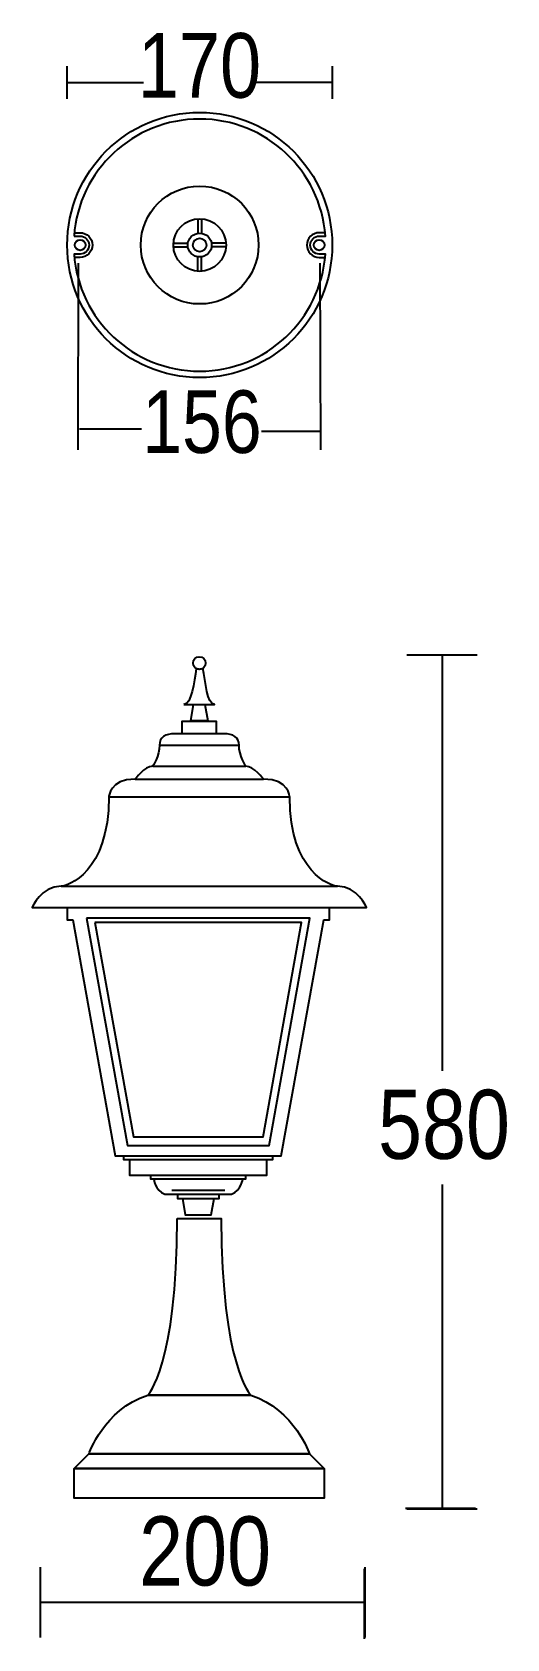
# Model space of a CAD drawing. Extents: x 0 to 75, y 0 to 253.
import ezdxf

# ---------------------------------------------------------------- set-up
doc = ezdxf.new("R2010")
doc.units = 0
doc.layers.add('LIVELLO_1', color=160, linetype='Continuous')
doc.styles.add('STD', font='txt')

# ---------------------------------------------------------------- blocks, each defined once
blk = doc.blocks.new('AI9-BLK1')
at = {"layer": 'LIVELLO_1', "color": 7}
for p, q in [((-31.53, 115.33), (-31.53, 120.51)), ((10.24, 120.51), (10.24, 115.33)), ((-31.53, 117.92), (-19.51, 117.92)), ((10.24, 117.92), (-1.77, 117.92)), ((-10.93, 96.44), (-10.93, 94.21)), ((-10.35, 96.44), (-10.35, 94.21)), ((-14.77, 92.6), (-12.53, 92.6)), ((-14.77, 92.03), (-12.53, 92.03)), ((-6.52, 92.6), (-8.75, 92.6)), ((-6.52, 92.03), (-8.75, 92.03)), ((-29.8, 60.03), (-29.72, 89.47)), ((-10.93, 88.19), (-10.93, 90.42)), ((-10.35, 88.19), (-10.35, 90.42)), ((8.44, 60.03), (8.37, 89.47)), ((-29.59, 63.38), (-19.79, 63.38)), ((8.37, 62.95), (-0.92, 62.95)), ((22.04, 27.76), (33.1, 27.76)), ((27.57, 27.76), (27.57, -37.77)), ((-16.97, 13.53), (-4.44, 13.53)), ((-18.05, 10.21), (-3.36, 10.21)), ((-20.83, 8.17), (-0.57, 8.17)), ((-24.96, 5.38), (3.55, 5.38)), ((-32.48, -8.7), (11.08, -8.7)), ((-22.63, -51.19), (0.9, -51.19)), ((-21.68, -51.77), (-0.06, -51.77)), ((-18.39, -54.21), (-3.34, -54.21)), ((-17.88, -54.79), (-3.85, -54.79)), ((-15.03, -56.59), (-6.7, -56.59)), ((-14.16, -57.23), (-7.58, -57.23)), ((-13.35, -57.88), (-8.38, -57.88)), ((27.57, -55.69), (27.57, -106.83)), ((21.8, -106.68), (32.86, -106.68)), ((22.04, -106.8), (33.1, -106.8)), ((-35.76, -127.03), (-35.76, -115.97)), ((15.32, -127.27), (15.32, -116.21)), ((15.44, -127.03), (15.44, -115.97)), ((-35.76, -121.5), (-23.09, -121.5)), ((-35.67, -121.5), (15.46, -121.5))]:
    blk.add_line(p, q, dxfattribs=at)
for points in [[(-9.38, 17.35), (-12.03, 17.35), (-11.59, 19.95), (-9.81, 19.95)], [(-28.47, -13.72), (-22.04, -49.54), (0.31, -49.54), (6.74, -13.72)], [(-27.16, -14.43), (-21.09, -48.17), (-0.64, -48.17), (5.43, -14.43)], [(-28.1, -98.13), (6.68, -98.13), (9.01, -100.45), (-30.42, -100.45)], [(-30.42, -100.45), (9.01, -100.45), (9.01, -105.09), (-30.42, -105.09)]]:
    blk.add_lwpolyline(points, close=True, dxfattribs=at)
blk.add_lwpolyline([(-13.39, 15.33), (-13.39, 17.3), (-10.74, 17.3), (-8.02, 17.3), (-8.02, 15.33)], dxfattribs=at)
for centre, radius in [((-10.64, 92.32), 20.89), ((-10.64, 92.32), 9.29), ((-10.64, 92.32), 4.15), ((-10.64, 92.32), 1.88), ((-29.49, 92.32), 0.838), ((-10.64, 92.32), 1.07), ((8.2, 92.32), 0.839), ((-10.7, 26.46), 0.993)]:
    blk.add_circle(centre, radius, dxfattribs=at)
for points, knots in [([(-30.45, 93.73), (-29.73, 104.04), (-21.14, 112.17), (-10.64, 112.17), (-0.15, 112.17), (8.44, 104.04), (9.17, 93.73), (9.17, 93.73), (8.2, 93.73), (8.2, 93.73), (7.42, 93.73), (6.78, 93.1), (6.78, 92.32), (6.78, 91.53), (7.42, 90.9), (8.2, 90.9), (8.2, 90.9), (9.17, 90.9), (9.17, 90.9), (8.44, 80.59), (-0.15, 72.45), (-10.64, 72.45), (-21.14, 72.45), (-29.73, 80.59), (-30.45, 90.9), (-30.45, 90.9), (-29.49, 90.9), (-29.49, 90.9), (-28.7, 90.9), (-28.07, 91.53), (-28.07, 92.32), (-28.07, 93.1), (-28.7, 93.73), (-29.49, 93.73), (-29.49, 93.73), (-30.45, 93.73), (-30.45, 93.73)], [0, 0, 0, 0, 1, 1, 1, 2, 2, 2, 3, 3, 3, 4, 4, 4, 5, 5, 5, 6, 6, 6, 7, 7, 7, 8, 8, 8, 9, 9, 9, 10, 10, 10, 11, 11, 11, 12, 12, 12, 12]), ([(-30.43, 94.26), (-30.43, 94.26), (-29.49, 94.26), (-29.49, 94.26), (-28.41, 94.26), (-27.55, 93.39), (-27.55, 92.32), (-27.55, 91.24), (-28.41, 90.37), (-29.49, 90.37), (-29.49, 90.37), (-30.43, 90.37), (-30.43, 90.37)], [0, 0, 0, 0, 1, 1, 1, 2, 2, 2, 3, 3, 3, 4, 4, 4, 4]), ([(9.14, 94.26), (9.14, 94.26), (8.2, 94.26), (8.2, 94.26), (7.13, 94.26), (6.26, 93.39), (6.26, 92.32), (6.26, 91.24), (7.13, 90.37), (8.2, 90.37), (8.2, 90.37), (9.14, 90.37), (9.14, 90.37)], [0, 0, 0, 0, 1, 1, 1, 2, 2, 2, 3, 3, 3, 4, 4, 4, 4]), ([(-13.13, 19.95), (-11.94, 19.95), (-11.52, 23.45), (-11.18, 25.58), (-11.03, 25.51), (-10.87, 25.47), (-10.7, 25.47), (-10.48, 25.47), (-10.28, 25.54), (-10.12, 25.65), (-9.76, 23.53), (-9.47, 19.95), (-8.28, 19.95), (-8.28, 19.95), (-13.13, 19.95), (-13.13, 19.95)], [0, 0, 0, 0, 1, 1, 1, 2, 2, 2, 3, 3, 3, 4, 4, 4, 5, 5, 5, 5]), ([(-10.7, -12.02), (-10.7, -12.02), (-37.06, -12.02), (-37.06, -12.02), (-37.06, -12.02), (-35.62, -8.7), (-32.48, -8.7), (-31.49, -8.7), (-24.96, -6.54), (-24.96, 5.38), (-24.96, 5.38), (-24.87, 8.17), (-20.83, 8.17), (-20.83, 8.17), (-19.3, 10.21), (-18.05, 10.21), (-18.05, 10.21), (-16.97, 11.83), (-16.97, 13.53), (-16.97, 14.79), (-16.05, 15.33), (-14.55, 15.33), (-14.55, 15.33), (-10.7, 15.33), (-10.7, 15.33), (-10.7, 15.33), (-6.86, 15.33), (-6.86, 15.33), (-5.35, 15.33), (-4.44, 14.79), (-4.44, 13.53), (-4.44, 11.83), (-3.36, 10.21), (-3.36, 10.21), (-2.1, 10.21), (-0.57, 8.17), (-0.57, 8.17), (3.46, 8.17), (3.55, 5.38), (3.55, 5.38), (3.55, -6.54), (10.09, -8.7), (11.08, -8.7), (14.22, -8.7), (15.66, -12.02), (15.66, -12.02), (15.66, -12.02), (-10.7, -12.02), (-10.7, -12.02)], [0, 0, 0, 0, 1, 1, 1, 2, 2, 2, 3, 3, 3, 4, 4, 4, 5, 5, 5, 6, 6, 6, 7, 7, 7, 8, 8, 8, 9, 9, 9, 10, 10, 10, 11, 11, 11, 12, 12, 12, 13, 13, 13, 14, 14, 14, 15, 15, 15, 16, 16, 16, 16]), ([(-31.54, -12.13), (-31.54, -12.13), (-31.54, -14), (-31.54, -14), (-31.54, -14), (-30.66, -14), (-30.66, -14), (-30.66, -14), (-23.95, -51.19), (-23.95, -51.19), (-23.95, -51.19), (-22.63, -51.19), (-22.63, -51.19), (-22.63, -51.19), (-22.63, -51.77), (-22.63, -51.77), (-22.63, -51.77), (-21.68, -51.77), (-21.68, -51.77), (-21.68, -51.77), (-21.68, -54.21), (-21.68, -54.21), (-21.68, -54.21), (-18.39, -54.21), (-18.39, -54.21), (-18.39, -54.21), (-18.39, -54.79), (-18.39, -54.79), (-18.39, -54.79), (-17.88, -54.79), (-17.88, -54.79), (-17.88, -54.79), (-17.73, -56.59), (-16.13, -57.23), (-16.13, -57.23), (-14.16, -57.23), (-14.16, -57.23), (-14.16, -57.23), (-14.16, -57.88), (-14.16, -57.88), (-14.16, -57.88), (-13.35, -57.88), (-13.35, -57.88), (-13.35, -57.88), (-12.91, -60.47), (-12.91, -60.47), (-12.91, -60.47), (-8.82, -60.47), (-8.82, -60.47), (-8.82, -60.47), (-8.38, -57.88), (-8.38, -57.88), (-8.38, -57.88), (-7.58, -57.88), (-7.58, -57.88), (-7.58, -57.88), (-7.58, -57.23), (-7.58, -57.23), (-7.58, -57.23), (-5.61, -57.23), (-5.61, -57.23), (-4, -56.59), (-3.85, -54.79), (-3.85, -54.79), (-3.85, -54.79), (-3.34, -54.79), (-3.34, -54.79), (-3.34, -54.79), (-3.34, -54.21), (-3.34, -54.21), (-3.34, -54.21), (-0.06, -54.21), (-0.06, -54.21), (-0.06, -54.21), (-0.06, -51.77), (-0.06, -51.77), (-0.06, -51.77), (0.9, -51.77), (0.9, -51.77), (0.9, -51.77), (0.9, -51.19), (0.9, -51.19), (0.9, -51.19), (2.21, -51.19), (2.21, -51.19), (2.21, -51.19), (8.93, -14), (8.93, -14), (8.93, -14), (9.81, -14), (9.81, -14), (9.81, -14), (9.81, -12.13), (9.81, -12.13)], [0, 0, 0, 0, 1, 1, 1, 2, 2, 2, 3, 3, 3, 4, 4, 4, 5, 5, 5, 6, 6, 6, 7, 7, 7, 8, 8, 8, 9, 9, 9, 10, 10, 10, 11, 11, 11, 12, 12, 12, 13, 13, 13, 14, 14, 14, 15, 15, 15, 16, 16, 16, 17, 17, 17, 18, 18, 18, 19, 19, 19, 20, 20, 20, 21, 21, 21, 22, 22, 22, 23, 23, 23, 24, 24, 24, 25, 25, 25, 26, 26, 26, 27, 27, 27, 28, 28, 28, 29, 29, 29, 30, 30, 30, 31, 31, 31, 31]), ([(-14.18, -61.03), (-14.18, -84.22), (-18.82, -88.86), (-18.82, -88.86), (-18.82, -88.86), (-2.59, -88.86), (-2.59, -88.86), (-2.59, -88.86), (-7.23, -84.22), (-7.23, -61.03), (-7.23, -61.03), (-14.18, -61.03), (-14.18, -61.03)], [0, 0, 0, 0, 1, 1, 1, 2, 2, 2, 3, 3, 3, 4, 4, 4, 4]), ([(6.68, -98.13), (6.68, -98.13), (4.37, -91.18), (-2.59, -88.86), (-2.59, -88.86), (-18.82, -88.86), (-18.82, -88.86), (-25.78, -91.18), (-28.1, -98.13), (-28.1, -98.13), (-28.1, -98.13), (6.68, -98.13), (6.68, -98.13)], [0, 0, 0, 0, 1, 1, 1, 2, 2, 2, 3, 3, 3, 4, 4, 4, 4])]:
    blk.add_open_spline(points, degree=3, knots=knots, dxfattribs=at)
at = {"layer": 'LIVELLO_1', "color": 7, "attachment_point": 1, "style": 'STD'}
for s, insert, char_height in [('\\fArial Narrow|b0|i0;\\H10.1787;\\C7;170', (-20.41, 125.71), 10.1787), ('\\fArial Narrow|b0|i0;\\H9.8574;\\C7;156', (-19.7, 69.42), 9.8574), ('\\fArial Narrow|b0|i0;\\H10.8828;\\C7;580', (17.48, -40.76), 10.8828), ('\\fArial Narrow|b0|i0;\\H10.8828;\\C7;200', (-20.19, -107.98), 10.8828)]:
    blk.add_mtext(s, dxfattribs=dict(at, insert=insert, char_height=char_height))

msp = doc.modelspace()

# ---------------------------------------------------------------- block references
at = {"layer": 'LIVELLO_1', "color": 7}
msp.add_blockref('AI9-BLK1', (37.496678, 127.265186), dxfattribs=at)

doc.saveas('drawing.dxf')
